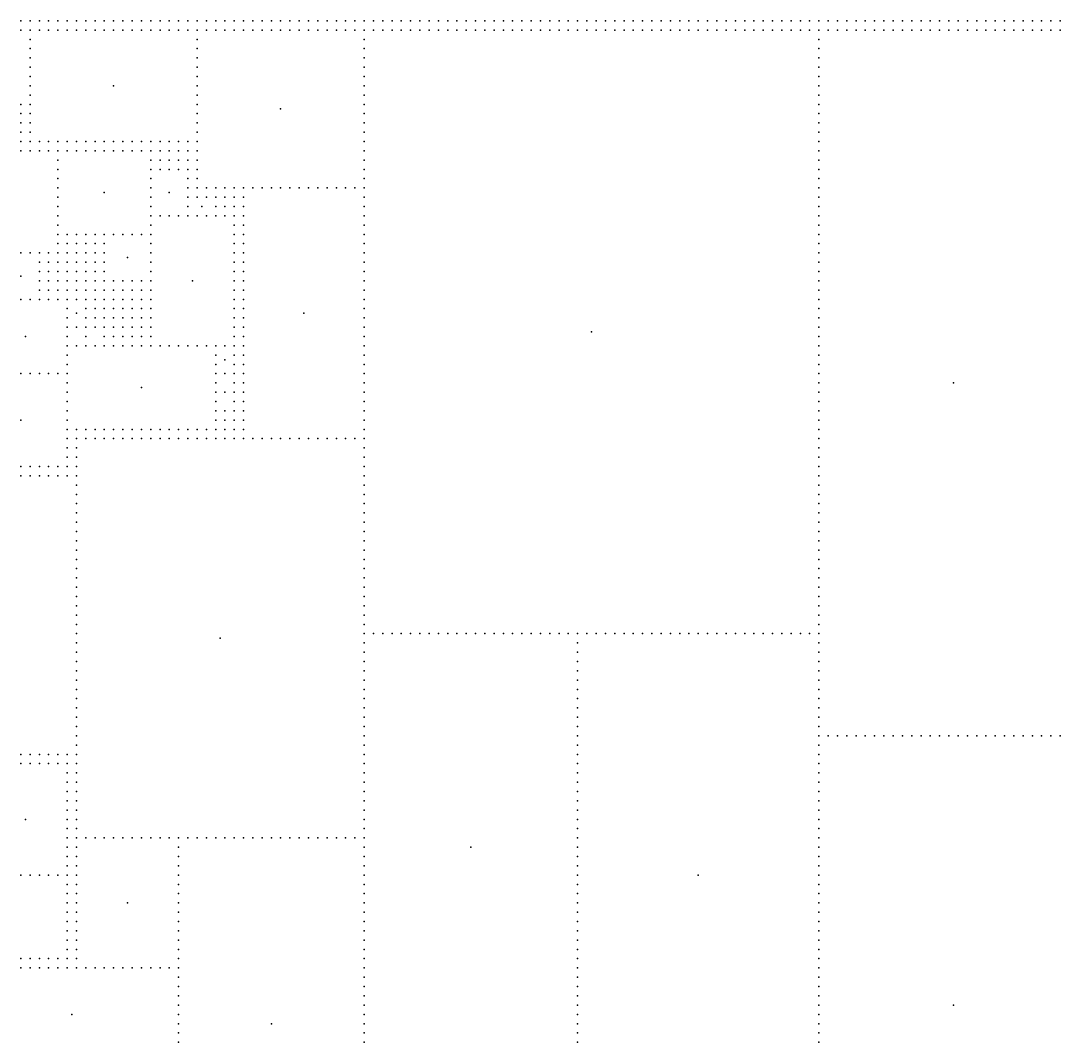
# Model space of a CAD drawing. Header units: metres. Extents: x -50 to 50, y -49 to 49.
# Drawn here: x 0.22 to 25.11, y 24.7 to 49.17 of the extents above; entities that cross this region are included whole.
import ezdxf

# ---------------------------------------------------------------- set-up
doc = ezdxf.new("R2010")
doc.units = ezdxf.units.M

msp = doc.modelspace()

# ---------------------------------------------------------------- linework, layer by layer
for p in [(0.222, 49.168), (0.444, 49.168), (0.667, 49.168), (0.889, 49.168), (1.111, 49.168), (1.333, 49.168), (1.556, 49.168), (1.778, 49.168), (2, 49.168), (2.222, 49.168), (2.444, 49.168), (2.667, 49.168), (2.889, 49.168), (3.111, 49.168), (3.333, 49.168), (3.556, 49.168), (3.778, 49.168), (4, 49.168), (4.222, 49.168), (4.444, 49.168), (4.667, 49.168), (4.889, 49.168), (5.111, 49.168), (5.333, 49.168), (5.556, 49.168), (5.778, 49.168), (6, 49.168), (6.222, 49.168), (6.444, 49.168), (6.667, 49.168), (6.889, 49.168), (7.111, 49.168), (7.333, 49.168), (7.556, 49.168), (7.778, 49.168), (8, 49.168), (8.222, 49.168), (8.444, 49.168), (8.667, 49.168), (8.889, 49.168), (9.111, 49.168), (9.333, 49.168), (9.556, 49.168), (9.778, 49.168), (10, 49.168), (10.222, 49.168), (10.444, 49.168), (10.667, 49.168), (10.889, 49.168), (11.111, 49.168), (11.333, 49.168), (11.556, 49.168), (11.778, 49.168), (12, 49.168), (12.222, 49.168), (12.444, 49.168), (12.667, 49.168), (12.889, 49.168), (13.111, 49.168), (13.333, 49.168), (13.556, 49.168), (13.778, 49.168), (14, 49.168), (14.222, 49.168), (14.444, 49.168), (14.667, 49.168), (14.889, 49.168), (15.111, 49.168), (15.333, 49.168), (15.556, 49.168), (15.778, 49.168), (16, 49.168), (16.222, 49.168), (16.444, 49.168), (16.667, 49.168), (16.889, 49.168), (17.111, 49.168), (17.333, 49.168), (17.556, 49.168), (17.778, 49.168), (18, 49.168), (18.222, 49.168), (18.444, 49.168), (18.667, 49.168), (18.889, 49.168), (19.111, 49.168), (19.333, 49.168), (19.556, 49.168), (19.778, 49.168), (20, 49.168), (20.222, 49.168), (20.444, 49.168), (20.667, 49.168), (20.889, 49.168), (21.111, 49.168), (21.333, 49.168), (21.556, 49.168), (21.778, 49.168), (22, 49.168), (22.222, 49.168), (22.444, 49.168), (22.667, 49.168), (22.889, 49.168), (23.111, 49.168), (23.333, 49.168), (23.556, 49.168), (23.778, 49.168), (24, 49.168), (24.222, 49.168), (24.444, 49.168), (24.667, 49.168), (24.889, 49.168), (25.111, 49.168), (0.222, 48.946), (0.444, 48.946), (0.667, 48.946), (0.889, 48.946), (1.111, 48.946), (1.333, 48.946), (1.556, 48.946), (1.778, 48.946), (2, 48.946), (2.222, 48.946), (2.444, 48.946), (2.667, 48.946), (2.889, 48.946), (3.111, 48.946), (3.333, 48.946), (3.556, 48.946), (3.778, 48.946), (4, 48.946), (4.222, 48.946), (4.444, 48.946), (4.667, 48.946), (4.889, 48.946), (5.111, 48.946), (5.333, 48.946), (5.556, 48.946), (5.778, 48.946), (6, 48.946), (6.222, 48.946), (6.444, 48.946), (6.667, 48.946), (6.889, 48.946), (7.111, 48.946), (7.333, 48.946), (7.556, 48.946), (7.778, 48.946), (8, 48.946), (8.222, 48.946), (8.444, 48.946), (8.667, 48.946), (8.889, 48.946), (9.111, 48.946), (9.333, 48.946), (9.556, 48.946), (9.778, 48.946), (10, 48.946), (10.222, 48.946), (10.444, 48.946), (10.667, 48.946), (10.889, 48.946), (11.111, 48.946), (11.333, 48.946), (11.556, 48.946), (11.778, 48.946), (12, 48.946), (12.222, 48.946), (12.444, 48.946), (12.667, 48.946), (12.889, 48.946), (13.111, 48.946), (13.333, 48.946), (13.556, 48.946), (13.778, 48.946), (14, 48.946), (14.222, 48.946), (14.444, 48.946), (14.667, 48.946), (14.889, 48.946), (15.111, 48.946), (15.333, 48.946), (15.556, 48.946), (15.778, 48.946), (16, 48.946), (16.222, 48.946), (16.444, 48.946), (16.667, 48.946), (16.889, 48.946), (17.111, 48.946), (17.333, 48.946), (17.556, 48.946), (17.778, 48.946), (18, 48.946), (18.222, 48.946), (18.444, 48.946), (18.667, 48.946), (18.889, 48.946), (19.111, 48.946), (19.333, 48.946), (19.556, 48.946), (19.778, 48.946), (20, 48.946), (20.222, 48.946), (20.444, 48.946), (20.667, 48.946), (20.889, 48.946), (21.111, 48.946), (21.333, 48.946), (21.556, 48.946), (21.778, 48.946), (22, 48.946), (22.222, 48.946), (22.444, 48.946), (22.667, 48.946), (22.889, 48.946), (23.111, 48.946), (23.333, 48.946), (23.556, 48.946), (23.778, 48.946), (24, 48.946), (24.222, 48.946), (24.444, 48.946), (24.667, 48.946), (24.889, 48.946), (25.111, 48.946), (0.444, 48.723), (4.444, 48.723), (8.444, 48.723), (19.333, 48.723), (0.444, 48.501), (4.444, 48.501), (8.444, 48.501), (19.333, 48.501), (0.444, 48.279), (0.444, 48.056), (4.444, 48.279), (4.444, 48.056), (8.444, 48.279), (8.444, 48.056), (19.333, 48.279), (19.333, 48.056), (0.444, 47.834), (4.444, 47.834), (8.444, 47.834), (19.333, 47.834), (0.444, 47.611), (2.444, 47.611), (4.444, 47.611), (8.444, 47.611), (19.333, 47.611), (0.444, 47.389), (4.444, 47.389), (8.444, 47.389), (19.333, 47.389), (0.222, 47.166), (0.444, 47.166), (4.444, 47.166), (6.444, 47.055), (8.444, 47.166), (19.333, 47.166), (0.222, 46.944), (0.444, 46.944), (4.444, 46.944), (8.444, 46.944), (19.333, 46.944), (0.222, 46.721), (0.444, 46.721), (4.444, 46.721), (8.444, 46.721), (19.333, 46.721), (0.222, 46.499), (0.444, 46.499), (4.444, 46.499), (8.444, 46.499), (19.333, 46.499), (0.222, 46.276), (0.222, 46.054), (0.444, 46.276), (0.444, 46.054), (0.667, 46.276), (0.667, 46.054), (0.889, 46.276), (0.889, 46.054), (1.111, 46.276), (1.111, 46.054), (1.333, 46.276), (1.333, 46.054), (1.556, 46.276), (1.556, 46.054), (1.778, 46.276), (1.778, 46.054), (2, 46.276), (2, 46.054), (2.222, 46.276), (2.222, 46.054), (2.444, 46.276), (2.444, 46.054), (2.667, 46.276), (2.667, 46.054), (2.889, 46.276), (2.889, 46.054), (3.111, 46.276), (3.111, 46.054), (3.333, 46.276), (3.333, 46.054), (3.556, 46.276), (3.556, 46.054), (3.778, 46.276), (3.778, 46.054), (4, 46.276), (4, 46.054), (4.222, 46.276), (4.222, 46.054), (4.444, 46.276), (4.444, 46.054), (8.444, 46.276), (8.444, 46.054), (19.333, 46.276), (19.333, 46.054), (1.111, 45.831), (3.333, 45.831), (3.556, 45.831), (3.778, 45.831), (4, 45.831), (4.222, 45.831), (4.444, 45.831), (8.444, 45.831), (19.333, 45.831), (1.111, 45.609), (3.333, 45.609), (3.556, 45.609), (3.778, 45.609), (4, 45.609), (4.222, 45.609), (4.444, 45.609), (8.444, 45.609), (19.333, 45.609), (1.111, 45.386), (3.333, 45.386), (4.222, 45.386), (4.444, 45.386), (8.444, 45.386), (19.333, 45.386), (1.111, 45.164), (2.222, 45.053), (3.333, 45.164), (3.778, 45.053), (4.222, 45.164), (4.444, 45.164), (4.667, 45.164), (4.889, 45.164), (5.111, 45.164), (5.333, 45.164), (5.556, 45.164), (5.778, 45.164), (6, 45.164), (6.222, 45.164), (6.444, 45.164), (6.667, 45.164), (6.889, 45.164), (7.111, 45.164), (7.333, 45.164), (7.556, 45.164), (7.778, 45.164), (8, 45.164), (8.222, 45.164), (8.444, 45.164), (19.333, 45.164), (1.111, 44.941), (3.333, 44.941), (4.222, 44.941), (4.444, 44.941), (4.667, 44.941), (4.889, 44.941), (5.111, 44.941), (5.333, 44.941), (5.556, 44.941), (8.444, 44.941), (19.333, 44.941), (1.111, 44.719), (3.333, 44.719), (4.222, 44.719), (4.556, 44.719), (4.889, 44.719), (5.111, 44.719), (5.333, 44.719), (5.556, 44.719), (8.444, 44.719), (19.333, 44.719), (1.111, 44.496), (3.333, 44.496), (3.556, 44.496), (3.778, 44.496), (4, 44.496), (4.222, 44.496), (4.444, 44.496), (4.667, 44.496), (4.889, 44.496), (5.111, 44.496), (5.333, 44.496), (5.556, 44.496), (8.444, 44.496), (19.333, 44.496), (1.111, 44.274), (3.333, 44.274), (5.333, 44.274), (5.556, 44.274), (8.444, 44.274), (19.333, 44.274), (1.111, 44.051), (1.111, 43.829), (1.333, 44.051), (1.333, 43.829), (1.556, 44.051), (1.556, 43.829), (1.778, 44.051), (1.778, 43.829), (2, 44.051), (2, 43.829), (2.222, 44.051), (2.222, 43.829), (2.444, 44.051), (2.667, 44.051), (2.889, 44.051), (3.111, 44.051), (3.333, 44.051), (3.333, 43.829), (5.333, 44.051), (5.333, 43.829), (5.556, 44.051), (5.556, 43.829), (8.444, 44.051), (8.444, 43.829), (19.333, 44.051), (19.333, 43.829), (0.222, 43.606), (0.444, 43.606), (0.667, 43.606), (0.889, 43.606), (1.111, 43.606), (1.333, 43.606), (1.556, 43.606), (1.778, 43.606), (2, 43.606), (2.222, 43.606), (3.333, 43.606), (5.333, 43.606), (5.556, 43.606), (8.444, 43.606), (19.333, 43.606), (0.667, 43.384), (0.889, 43.384), (1.111, 43.384), (1.333, 43.384), (1.556, 43.384), (1.778, 43.384), (2, 43.384), (2.222, 43.384), (2.778, 43.495), (3.333, 43.384), (5.333, 43.384), (5.556, 43.384), (8.444, 43.384), (19.333, 43.384), (0.667, 43.161), (0.889, 43.161), (1.111, 43.161), (1.333, 43.161), (1.556, 43.161), (1.778, 43.161), (2, 43.161), (2.222, 43.161), (3.333, 43.161), (5.333, 43.161), (5.556, 43.161), (8.444, 43.161), (19.333, 43.161), (0.222, 43.05), (0.667, 42.939), (0.889, 42.939), (1.111, 42.939), (1.333, 42.939), (1.556, 42.939), (1.778, 42.939), (2, 42.939), (2.222, 42.939), (2.444, 42.939), (2.667, 42.939), (2.889, 42.939), (3.111, 42.939), (3.333, 42.939), (4.333, 42.939), (5.333, 42.939), (5.556, 42.939), (8.444, 42.939), (19.333, 42.939), (0.667, 42.716), (0.889, 42.716), (1.111, 42.716), (1.333, 42.716), (1.556, 42.716), (1.778, 42.716), (2, 42.716), (2.222, 42.716), (2.444, 42.716), (2.667, 42.716), (2.889, 42.716), (3.111, 42.716), (3.333, 42.716), (5.333, 42.716), (5.556, 42.716), (8.444, 42.716), (19.333, 42.716), (0.222, 42.494), (0.444, 42.494), (0.667, 42.494), (0.889, 42.494), (1.111, 42.494), (1.333, 42.494), (1.556, 42.494), (1.778, 42.494), (2, 42.494), (2.222, 42.494), (2.444, 42.494), (2.667, 42.494), (2.889, 42.494), (3.111, 42.494), (3.333, 42.494), (5.333, 42.494), (5.556, 42.494), (8.444, 42.494), (19.333, 42.494), (1.333, 42.272), (1.556, 42.16), (1.778, 42.272), (2, 42.272), (2.222, 42.272), (2.444, 42.272), (2.667, 42.272), (2.889, 42.272), (3.111, 42.272), (3.333, 42.272), (5.333, 42.272), (5.556, 42.272), (7, 42.16), (8.444, 42.272), (19.333, 42.272), (1.333, 42.049), (1.333, 41.827), (1.556, 41.827), (1.778, 42.049), (1.778, 41.827), (2, 42.049), (2, 41.827), (2.222, 42.049), (2.222, 41.827), (2.444, 42.049), (2.444, 41.827), (2.667, 42.049), (2.667, 41.827), (2.889, 42.049), (2.889, 41.827), (3.111, 42.049), (3.111, 41.827), (3.333, 42.049), (3.333, 41.827), (5.333, 42.049), (5.333, 41.827), (5.556, 42.049), (5.556, 41.827), (8.444, 42.049), (8.444, 41.827), (19.333, 42.049), (19.333, 41.827), (0.333, 41.604), (1.333, 41.604), (1.778, 41.604), (2.222, 41.604), (2.444, 41.604), (2.667, 41.604), (2.889, 41.604), (3.111, 41.604), (3.333, 41.604), (5.333, 41.604), (5.556, 41.604), (8.444, 41.604), (13.889, 41.715), (19.333, 41.604), (1.333, 41.382), (1.556, 41.382), (1.778, 41.382), (2, 41.382), (2.222, 41.382), (2.444, 41.382), (2.667, 41.382), (2.889, 41.382), (3.111, 41.382), (3.333, 41.382), (3.556, 41.382), (3.778, 41.382), (4, 41.382), (4.222, 41.382), (4.444, 41.382), (4.667, 41.382), (4.889, 41.382), (5.111, 41.382), (5.333, 41.382), (5.556, 41.382), (8.444, 41.382), (19.333, 41.382), (1.333, 41.159), (4.889, 41.159), (5.333, 41.159), (5.556, 41.159), (8.444, 41.159), (19.333, 41.159), (1.333, 40.937), (4.889, 40.937), (5.111, 41.048), (5.333, 40.937), (5.556, 40.937), (8.444, 40.937), (19.333, 40.937), (0.222, 40.714), (0.444, 40.714), (0.667, 40.714), (0.889, 40.714), (1.111, 40.714), (1.333, 40.714), (4.889, 40.714), (5.111, 40.714), (5.333, 40.714), (5.556, 40.714), (8.444, 40.714), (19.333, 40.714), (1.333, 40.492), (3.111, 40.38), (4.889, 40.492), (5.333, 40.492), (5.556, 40.492), (8.444, 40.492), (19.333, 40.492), (22.556, 40.492), (1.333, 40.269), (4.889, 40.269), (5.111, 40.269), (5.333, 40.269), (5.556, 40.269), (8.444, 40.269), (19.333, 40.269), (1.333, 40.047), (1.333, 39.824), (4.889, 40.047), (4.889, 39.824), (5.111, 39.824), (5.333, 40.047), (5.333, 39.824), (5.556, 40.047), (5.556, 39.824), (8.444, 40.047), (8.444, 39.824), (19.333, 40.047), (19.333, 39.824), (0.222, 39.602), (1.333, 39.602), (4.889, 39.602), (5.111, 39.602), (5.333, 39.602), (5.556, 39.602), (8.444, 39.602), (19.333, 39.602), (1.333, 39.379), (1.556, 39.379), (1.778, 39.379), (2, 39.379), (2.222, 39.379), (2.444, 39.379), (2.667, 39.379), (2.889, 39.379), (3.111, 39.379), (3.333, 39.379), (3.556, 39.379), (3.778, 39.379), (4, 39.379), (4.222, 39.379), (4.444, 39.379), (4.667, 39.379), (4.889, 39.379), (5.111, 39.379), (5.333, 39.379), (5.556, 39.379), (8.444, 39.379), (19.333, 39.379), (1.333, 39.157), (1.556, 39.157), (1.778, 39.157), (2, 39.157), (2.222, 39.157), (2.444, 39.157), (2.667, 39.157), (2.889, 39.157), (3.111, 39.157), (3.333, 39.157), (3.556, 39.157), (3.778, 39.157), (4, 39.157), (4.222, 39.157), (4.444, 39.157), (4.667, 39.157), (4.889, 39.157), (5.111, 39.157), (5.333, 39.157), (5.556, 39.157), (5.778, 39.157), (6, 39.157), (6.222, 39.157), (6.444, 39.157), (6.667, 39.157), (6.889, 39.157), (7.111, 39.157), (7.333, 39.157), (7.556, 39.157), (7.778, 39.157), (8, 39.157), (8.222, 39.157), (8.444, 39.157), (19.333, 39.157), (1.333, 38.934), (1.556, 38.934), (8.444, 38.934), (19.333, 38.934), (1.333, 38.712), (1.556, 38.712), (8.444, 38.712), (19.333, 38.712), (0.222, 38.489), (0.444, 38.489), (0.667, 38.489), (0.889, 38.489), (1.111, 38.489), (1.333, 38.489), (1.556, 38.489), (8.444, 38.489), (19.333, 38.489), (0.222, 38.267), (0.444, 38.267), (0.667, 38.267), (0.889, 38.267), (1.111, 38.267), (1.333, 38.267), (1.556, 38.267), (8.444, 38.267), (19.333, 38.267), (1.556, 38.044), (8.444, 38.044), (19.333, 38.044), (1.556, 37.822), (1.556, 37.599), (8.444, 37.822), (8.444, 37.599), (19.333, 37.822), (19.333, 37.599), (1.556, 37.377), (8.444, 37.377), (19.333, 37.377), (1.556, 37.154), (8.444, 37.154), (19.333, 37.154), (1.556, 36.932), (8.444, 36.932), (19.333, 36.932), (1.556, 36.709), (8.444, 36.709), (19.333, 36.709), (1.556, 36.487), (8.444, 36.487), (19.333, 36.487), (1.556, 36.265), (8.444, 36.265), (19.333, 36.265), (1.556, 36.042), (8.444, 36.042), (19.333, 36.042), (1.556, 35.82), (1.556, 35.597), (8.444, 35.82), (8.444, 35.597), (19.333, 35.82), (19.333, 35.597), (1.556, 35.375), (8.444, 35.375), (19.333, 35.375), (1.556, 35.152), (8.444, 35.152), (19.333, 35.152), (1.556, 34.93), (8.444, 34.93), (19.333, 34.93), (1.556, 34.707), (8.444, 34.707), (19.333, 34.707), (1.556, 34.485), (5, 34.373), (8.444, 34.485), (8.667, 34.485), (8.889, 34.485), (9.111, 34.485), (9.333, 34.485), (9.556, 34.485), (9.778, 34.485), (10, 34.485), (10.222, 34.485), (10.444, 34.485), (10.667, 34.485), (10.889, 34.485), (11.111, 34.485), (11.333, 34.485), (11.556, 34.485), (11.778, 34.485), (12, 34.485), (12.222, 34.485), (12.444, 34.485), (12.667, 34.485), (12.889, 34.485), (13.111, 34.485), (13.333, 34.485), (13.556, 34.485), (13.778, 34.485), (14, 34.485), (14.222, 34.485), (14.444, 34.485), (14.667, 34.485), (14.889, 34.485), (15.111, 34.485), (15.333, 34.485), (15.556, 34.485), (15.778, 34.485), (16, 34.485), (16.222, 34.485), (16.444, 34.485), (16.667, 34.485), (16.889, 34.485), (17.111, 34.485), (17.333, 34.485), (17.556, 34.485), (17.778, 34.485), (18, 34.485), (18.222, 34.485), (18.444, 34.485), (18.667, 34.485), (18.889, 34.485), (19.111, 34.485), (19.333, 34.485), (1.556, 34.262), (8.444, 34.262), (13.556, 34.262), (19.333, 34.262), (1.556, 34.04), (8.444, 34.04), (13.556, 34.04), (19.333, 34.04), (1.556, 33.817), (8.444, 33.817), (13.556, 33.817), (19.333, 33.817), (1.556, 33.595), (1.556, 33.372), (8.444, 33.595), (8.444, 33.372), (13.556, 33.595), (13.556, 33.372), (19.333, 33.595), (19.333, 33.372), (1.556, 33.15), (8.444, 33.15), (13.556, 33.15), (19.333, 33.15), (1.556, 32.927), (8.444, 32.927), (13.556, 32.927), (19.333, 32.927), (1.556, 32.705), (8.444, 32.705), (13.556, 32.705), (19.333, 32.705), (1.556, 32.482), (8.444, 32.482), (13.556, 32.482), (19.333, 32.482), (1.556, 32.26), (8.444, 32.26), (13.556, 32.26), (19.333, 32.26), (1.556, 32.037), (8.444, 32.037), (13.556, 32.037), (19.333, 32.037), (19.556, 32.037), (19.778, 32.037), (20, 32.037), (20.222, 32.037), (20.444, 32.037), (20.667, 32.037), (20.889, 32.037), (21.111, 32.037), (21.333, 32.037), (21.556, 32.037), (21.778, 32.037), (22, 32.037), (22.222, 32.037), (22.444, 32.037), (22.667, 32.037), (22.889, 32.037), (23.111, 32.037), (23.333, 32.037), (23.556, 32.037), (23.778, 32.037), (24, 32.037), (24.222, 32.037), (24.444, 32.037), (24.667, 32.037), (24.889, 32.037), (25.111, 32.037), (1.556, 31.815), (8.444, 31.815), (13.556, 31.815), (19.333, 31.815), (0.222, 31.592), (0.222, 31.37), (0.444, 31.592), (0.444, 31.37), (0.667, 31.592), (0.667, 31.37), (0.889, 31.592), (0.889, 31.37), (1.111, 31.592), (1.111, 31.37), (1.333, 31.592), (1.333, 31.37), (1.556, 31.592), (1.556, 31.37), (8.444, 31.592), (8.444, 31.37), (13.556, 31.592), (13.556, 31.37), (19.333, 31.592), (19.333, 31.37), (1.333, 31.147), (1.556, 31.147), (8.444, 31.147), (13.556, 31.147), (19.333, 31.147), (1.333, 30.925), (1.556, 30.925), (8.444, 30.925), (13.556, 30.925), (19.333, 30.925), (1.333, 30.702), (1.556, 30.702), (8.444, 30.702), (13.556, 30.702), (19.333, 30.702), (1.333, 30.48), (1.556, 30.48), (8.444, 30.48), (13.556, 30.48), (19.333, 30.48), (1.333, 30.258), (1.556, 30.258), (8.444, 30.258), (13.556, 30.258), (19.333, 30.258), (0.333, 30.035), (1.333, 30.035), (1.556, 30.035), (8.444, 30.035), (13.556, 30.035), (19.333, 30.035), (1.333, 29.813), (1.556, 29.813), (8.444, 29.813), (13.556, 29.813), (19.333, 29.813), (1.333, 29.59), (1.556, 29.59), (1.778, 29.59), (2, 29.59), (2.222, 29.59), (2.444, 29.59), (2.667, 29.59), (2.889, 29.59), (3.111, 29.59), (3.333, 29.59), (3.556, 29.59), (3.778, 29.59), (4, 29.59), (4.222, 29.59), (4.444, 29.59), (4.667, 29.59), (4.889, 29.59), (5.111, 29.59), (5.333, 29.59), (5.556, 29.59), (5.778, 29.59), (6, 29.59), (6.222, 29.59), (6.444, 29.59), (6.667, 29.59), (6.889, 29.59), (7.111, 29.59), (7.333, 29.59), (7.556, 29.59), (7.778, 29.59), (8, 29.59), (8.222, 29.59), (8.444, 29.59), (13.556, 29.59), (19.333, 29.59), (1.333, 29.368), (1.333, 29.145), (1.556, 29.368), (1.556, 29.145), (4, 29.368), (4, 29.145), (8.444, 29.368), (8.444, 29.145), (11, 29.368), (13.556, 29.368), (13.556, 29.145), (19.333, 29.368), (19.333, 29.145), (1.333, 28.923), (1.556, 28.923), (4, 28.923), (8.444, 28.923), (13.556, 28.923), (19.333, 28.923), (0.222, 28.7), (0.444, 28.7), (0.667, 28.7), (0.889, 28.7), (1.111, 28.7), (1.333, 28.7), (1.556, 28.7), (4, 28.7), (8.444, 28.7), (13.556, 28.7), (16.444, 28.7), (19.333, 28.7), (1.333, 28.478), (1.556, 28.478), (4, 28.478), (8.444, 28.478), (13.556, 28.478), (19.333, 28.478), (1.333, 28.255), (1.556, 28.255), (4, 28.255), (8.444, 28.255), (13.556, 28.255), (19.333, 28.255), (1.333, 28.033), (1.556, 28.033), (2.778, 28.033), (4, 28.033), (8.444, 28.033), (13.556, 28.033), (19.333, 28.033), (1.333, 27.81), (1.556, 27.81), (4, 27.81), (8.444, 27.81), (13.556, 27.81), (19.333, 27.81), (1.333, 27.588), (1.556, 27.588), (4, 27.588), (8.444, 27.588), (13.556, 27.588), (19.333, 27.588), (1.333, 27.365), (1.333, 27.143), (1.556, 27.365), (1.556, 27.143), (4, 27.365), (4, 27.143), (8.444, 27.365), (8.444, 27.143), (13.556, 27.365), (13.556, 27.143), (19.333, 27.365), (19.333, 27.143), (1.333, 26.92), (1.556, 26.92), (4, 26.92), (8.444, 26.92), (13.556, 26.92), (19.333, 26.92), (0.222, 26.698), (0.444, 26.698), (0.667, 26.698), (0.889, 26.698), (1.111, 26.698), (1.333, 26.698), (1.556, 26.698), (4, 26.698), (8.444, 26.698), (13.556, 26.698), (19.333, 26.698), (0.222, 26.475), (0.444, 26.475), (0.667, 26.475), (0.889, 26.475), (1.111, 26.475), (1.333, 26.475), (1.556, 26.475), (1.778, 26.475), (2, 26.475), (2.222, 26.475), (2.444, 26.475), (2.667, 26.475), (2.889, 26.475), (3.111, 26.475), (3.333, 26.475), (3.556, 26.475), (3.778, 26.475), (4, 26.475), (8.444, 26.475), (13.556, 26.475), (19.333, 26.475), (4, 26.253), (8.444, 26.253), (13.556, 26.253), (19.333, 26.253), (4, 26.03), (8.444, 26.03), (13.556, 26.03), (19.333, 26.03), (4, 25.808), (8.444, 25.808), (13.556, 25.808), (19.333, 25.808), (4, 25.585), (8.444, 25.585), (13.556, 25.585), (19.333, 25.585), (22.556, 25.585), (1.444, 25.363), (4, 25.363), (4, 25.14), (6.222, 25.14), (8.444, 25.363), (8.444, 25.14), (13.556, 25.363), (13.556, 25.14), (19.333, 25.363), (19.333, 25.14), (4, 24.918), (8.444, 24.918), (13.556, 24.918), (19.333, 24.918), (4, 24.695), (8.444, 24.695), (13.556, 24.695), (19.333, 24.695)]:
    msp.add_point(p)

doc.saveas('drawing.dxf')
